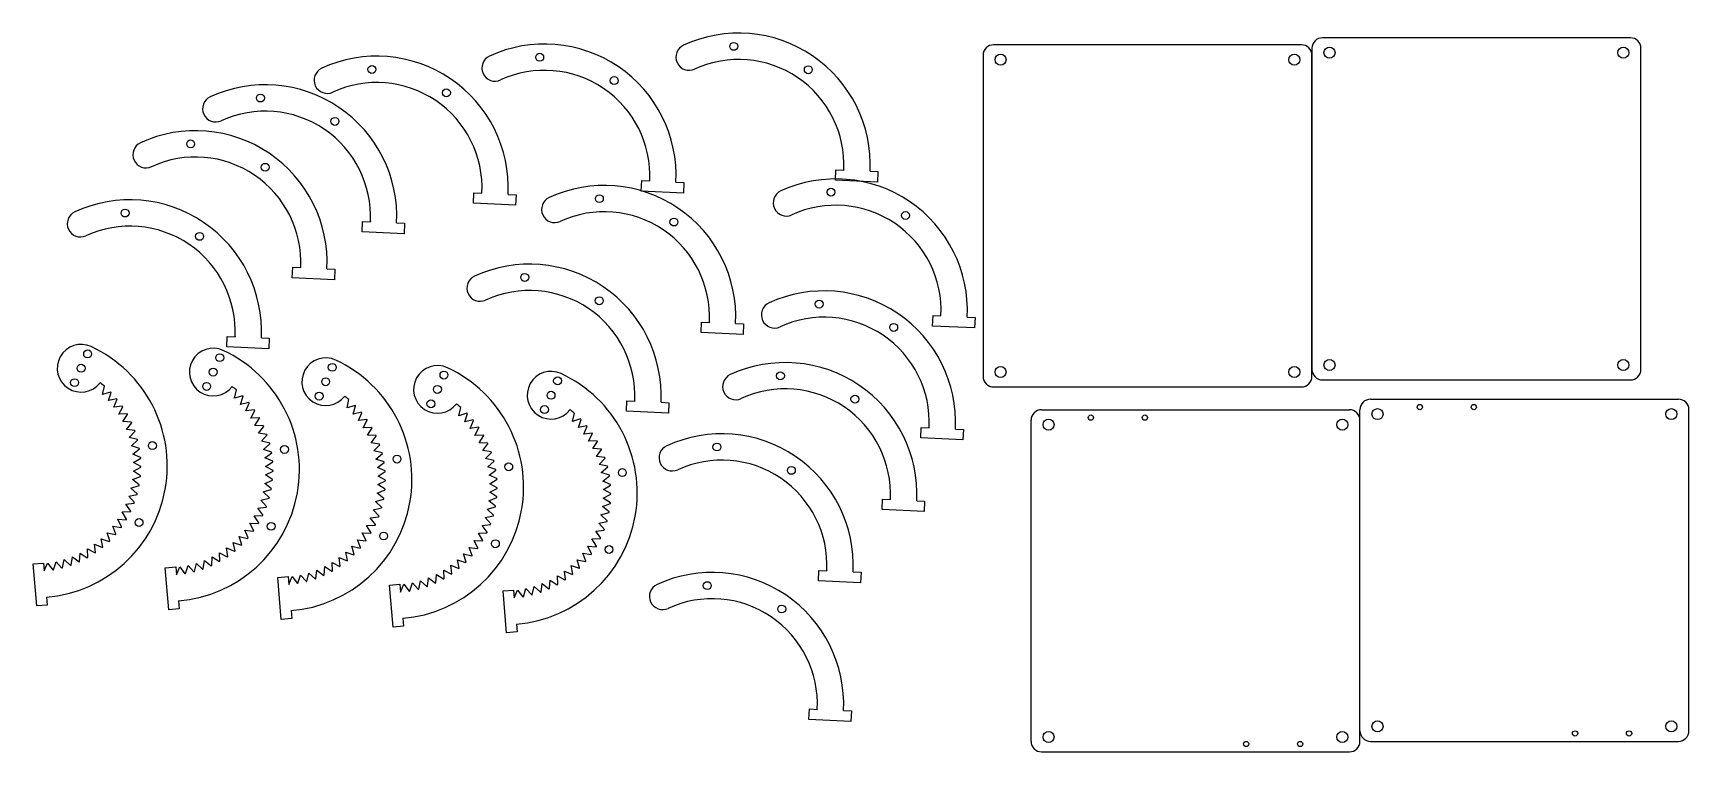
# Model space of a CAD drawing. Header units: millimetres. Extents: x 30 to 659, y 9 to 283.
import ezdxf

# ---------------------------------------------------------------- set-up
doc = ezdxf.new("R2010")
doc.units = ezdxf.units.MM

msp = doc.modelspace()

# ---------------------------------------------------------------- linework, layer by layer
at = {"color": 7, "linetype": 'Continuous', "lineweight": 25}
for p, q in [((512.12, 278.07), (395.12, 278.07)), ((637.12, 280.73), (520.12, 280.73)), ((391.12, 274.07), (391.12, 152.07)), ((516.12, 276.73), (516.12, 154.73)), ((516.12, 152.07), (516.12, 274.07)), ((641.12, 154.73), (641.12, 276.73)), ((335.01, 226.62), (335.19, 230.62)), ((350.99, 225.88), (335.01, 226.62)), ((335.19, 230.62), (338.19, 230.48)), ((338.19, 230.51), (338.19, 230.48)), ((348.18, 230.01), (351.18, 229.88)), ((351.18, 229.88), (350.99, 225.88)), ((197.49, 217.85), (197.67, 221.85)), ((197.67, 221.85), (200.67, 221.71)), ((200.67, 221.74), (200.67, 221.71)), ((210.66, 221.25), (213.65, 221.11)), ((213.65, 221.11), (213.47, 217.11)), ((261.25, 222.49), (261.44, 226.48)), ((277.24, 221.74), (261.25, 222.49)), ((261.44, 226.48), (264.44, 226.34)), ((264.44, 226.38), (264.44, 226.34)), ((274.43, 225.88), (277.42, 225.74)), ((277.42, 225.74), (277.24, 221.74)), ((213.47, 217.11), (197.49, 217.85)), ((155.11, 206.99), (155.3, 210.98)), ((155.3, 210.98), (158.29, 210.84)), ((158.29, 210.88), (158.29, 210.84)), ((168.28, 210.38), (171.28, 210.24)), ((171.28, 210.24), (171.09, 206.25)), ((171.09, 206.25), (155.11, 206.99)), ((128.61, 189.55), (128.8, 193.55)), ((144.6, 188.81), (128.61, 189.55)), ((128.8, 193.55), (131.79, 193.41)), ((131.8, 193.44), (131.79, 193.41)), ((141.78, 192.94), (144.78, 192.81)), ((144.78, 192.81), (144.6, 188.81)), ((283.94, 168.75), (284.12, 172.75)), ((284.12, 172.75), (287.12, 172.61)), ((287.12, 172.64), (287.12, 172.61)), ((297.11, 172.15), (300.1, 172.01)), ((300.1, 172.01), (299.92, 168.01)), ((371.95, 171.23), (372.13, 175.22)), ((387.93, 170.49), (371.95, 171.23)), ((372.13, 175.22), (375.13, 175.08)), ((375.13, 175.12), (375.13, 175.08)), ((385.12, 174.62), (388.11, 174.48)), ((388.11, 174.48), (387.93, 170.49)), ((103.69, 163.29), (103.87, 167.29)), ((103.87, 167.29), (106.87, 167.15)), ((106.87, 167.19), (106.87, 167.15)), ((116.86, 166.69), (119.85, 166.55)), ((119.85, 166.55), (119.67, 162.55)), ((299.92, 168.01), (283.94, 168.75)), ((119.67, 162.55), (103.69, 163.29)), ((56.47, 145.21), (57.21, 148.37)), ((59.58, 146.15), (56.47, 145.21)), ((58.75, 142.89), (59.75, 145.98)), ((106.68, 143.76), (107.41, 146.92)), ((395.12, 148.07), (512.12, 148.07)), ((520.12, 150.73), (637.12, 150.73)), ((61.92, 143.57), (58.75, 142.89)), ((60.81, 140.39), (62.08, 143.38)), ((64.03, 140.79), (60.81, 140.39)), ((62.64, 137.72), (64.17, 140.58)), ((109.78, 144.71), (106.68, 143.76)), ((108.95, 141.45), (109.95, 144.53)), ((112.12, 142.12), (108.95, 141.45)), ((111.01, 138.95), (112.28, 141.93)), ((114.23, 139.34), (111.01, 138.95)), ((112.84, 136.27), (114.37, 139.14)), ((149.43, 140.09), (150.16, 143.25)), ((152.53, 141.03), (149.43, 140.09)), ((151.7, 137.77), (152.7, 140.86)), ((154.87, 138.45), (151.7, 137.77)), ((191.88, 137.16), (192.61, 140.32)), ((255.57, 138.85), (255.75, 142.84)), ((271.55, 138.11), (255.57, 138.85)), ((255.75, 142.84), (258.75, 142.7)), ((258.75, 142.74), (258.75, 142.7)), ((268.74, 142.24), (271.74, 142.1)), ((271.74, 142.1), (271.55, 138.11)), ((413.36, 139.43), (530.36, 139.43)), ((534.36, 17.43), (534.36, 139.43)), ((538.36, 143.43), (655.36, 143.43)), ((659.36, 17.43), (659.36, 139.43)), ((65.88, 137.83), (62.64, 137.72)), ((64.24, 134.9), (66, 137.62)), ((67.48, 134.73), (64.24, 134.9)), ((65.58, 131.95), (67.58, 134.5)), ((116.08, 136.39), (112.84, 136.27)), ((114.44, 133.45), (116.21, 136.17)), ((117.68, 133.28), (114.44, 133.45)), ((115.78, 130.5), (117.78, 133.06)), ((153.76, 135.27), (155.03, 138.26)), ((156.98, 135.67), (153.76, 135.27)), ((155.6, 132.6), (157.12, 135.46)), ((158.84, 132.71), (155.6, 132.6)), ((157.19, 129.78), (158.96, 132.5)), ((194.98, 138.11), (191.88, 137.16)), ((194.15, 134.85), (195.16, 137.93)), ((197.33, 135.52), (194.15, 134.85)), ((196.21, 132.35), (197.48, 135.33)), ((199.43, 132.74), (196.21, 132.35)), ((198.05, 129.67), (199.57, 132.54)), ((235.07, 134.97), (235.8, 138.13)), ((238.17, 135.91), (235.07, 134.97)), ((237.34, 132.65), (238.34, 135.74)), ((240.51, 133.33), (237.34, 132.65)), ((239.4, 130.15), (240.67, 133.14)), ((367.47, 128.7), (367.66, 132.69)), ((367.66, 132.69), (370.65, 132.55)), ((370.65, 132.59), (370.65, 132.55)), ((409.36, 13.43), (409.36, 135.43)), ((534.36, 13.43), (534.36, 135.43)), ((68.79, 131.49), (65.58, 131.95)), ((66.66, 128.89), (68.87, 131.26)), ((69.82, 128.16), (66.66, 128.89)), ((67.47, 125.75), (69.88, 127.92)), ((118.99, 130.05), (115.78, 130.5)), ((116.86, 127.45), (119.07, 129.82)), ((120.02, 126.71), (116.86, 127.45)), ((117.67, 124.31), (120.08, 126.48)), ((160.43, 129.61), (157.19, 129.78)), ((158.53, 126.83), (160.53, 129.38)), ((161.75, 126.37), (158.53, 126.83)), ((159.61, 123.77), (161.83, 126.14)), ((201.29, 129.79), (198.05, 129.67)), ((199.64, 126.85), (201.41, 129.57)), ((202.88, 126.68), (199.64, 126.85)), ((200.99, 123.9), (202.98, 126.46)), ((242.62, 130.55), (239.4, 130.15)), ((241.23, 127.48), (242.76, 130.34)), ((244.47, 127.59), (241.23, 127.48)), ((242.83, 124.66), (244.6, 127.38)), ((383.45, 127.96), (367.47, 128.7)), ((380.64, 132.09), (383.64, 131.95)), ((383.64, 131.95), (383.45, 127.96)), ((70.56, 124.75), (67.47, 125.75)), ((68, 122.55), (70.6, 124.51)), ((70.99, 121.29), (68, 122.55)), ((68.26, 119.32), (71.01, 121.04)), ((120.76, 123.3), (117.67, 124.31)), ((118.2, 121.11), (120.8, 123.06)), ((121.19, 119.84), (118.2, 121.11)), ((118.46, 117.88), (121.21, 119.6)), ((162.78, 123.04), (159.61, 123.77)), ((160.42, 120.63), (162.84, 122.8)), ((163.51, 119.63), (160.42, 120.63)), ((204.2, 123.45), (200.99, 123.9)), ((202.07, 120.84), (204.28, 123.22)), ((205.23, 120.11), (202.07, 120.84)), ((202.88, 117.71), (205.29, 119.88)), ((246.07, 124.49), (242.83, 124.66)), ((244.17, 121.71), (246.17, 124.26)), ((247.38, 121.25), (244.17, 121.71)), ((245.25, 118.65), (247.46, 121.02)), ((67.91, 112.85), (70.92, 114.07)), ((68.23, 116.08), (71.12, 117.55)), ((70.95, 114.31), (68.23, 116.08)), ((71.12, 117.8), (68.26, 119.32)), ((118.43, 114.64), (121.32, 116.11)), ((121.15, 112.87), (118.43, 114.64)), ((121.32, 116.35), (118.46, 117.88)), ((160.96, 117.43), (163.55, 119.39)), ((163.94, 116.17), (160.96, 117.43)), ((161.21, 114.2), (163.96, 115.92)), ((164.08, 112.68), (161.21, 114.2)), ((205.96, 116.7), (202.88, 117.71)), ((203.41, 114.51), (206, 116.46)), ((206.4, 113.24), (203.41, 114.51)), ((248.41, 117.92), (245.25, 118.65)), ((246.06, 115.51), (248.47, 117.68)), ((249.15, 114.51), (246.06, 115.51)), ((246.59, 112.31), (249.19, 114.27)), ((66.45, 106.54), (69.63, 107.22)), ((67.32, 109.67), (70.43, 110.62)), ((69.69, 107.45), (67.32, 109.67)), ((70.47, 110.86), (67.91, 112.85)), ((117.52, 108.22), (120.63, 109.17)), ((119.9, 106.01), (117.52, 108.22)), ((118.12, 111.41), (121.12, 112.62)), ((120.67, 109.41), (118.12, 111.41)), ((160.87, 107.74), (163.88, 108.95)), ((163.43, 105.74), (160.87, 107.74)), ((161.18, 110.96), (164.07, 112.43)), ((163.9, 109.19), (161.18, 110.96)), ((203.63, 108.04), (206.53, 109.51)), ((206.35, 106.27), (203.63, 108.04)), ((203.66, 111.28), (206.42, 113)), ((206.53, 109.75), (203.66, 111.28)), ((249.58, 111.05), (246.59, 112.31)), ((246.82, 105.84), (249.71, 107.31)), ((246.85, 109.08), (249.6, 110.8)), ((249.71, 107.56), (246.85, 109.08)), ((63.92, 100.58), (67.16, 100.7)), ((65.32, 103.51), (68.54, 103.9)), ((67.27, 100.92), (65.32, 103.51)), ((68.62, 104.13), (66.45, 106.54)), ((115.52, 102.06), (118.74, 102.46)), ((117.47, 99.47), (115.52, 102.06)), ((116.66, 105.1), (119.83, 105.77)), ((118.83, 102.69), (116.66, 105.1)), ((159.41, 101.42), (162.58, 102.1)), ((161.58, 99.01), (159.41, 101.42)), ((160.28, 104.55), (163.38, 105.5)), ((162.65, 102.33), (160.28, 104.55)), ((202.73, 101.62), (205.83, 102.57)), ((205.1, 99.41), (202.73, 101.62)), ((203.32, 104.81), (206.33, 106.02)), ((205.88, 102.81), (203.32, 104.81)), ((246.51, 102.62), (249.51, 103.83)), ((249.06, 100.62), (246.51, 102.62)), ((249.54, 104.07), (246.82, 105.84)), ((352.74, 101.46), (352.92, 105.46)), ((368.72, 100.72), (352.74, 101.46)), ((352.92, 105.46), (355.92, 105.32)), ((355.92, 105.35), (355.92, 105.32)), ((365.91, 104.85), (368.91, 104.72)), ((368.91, 104.72), (368.72, 100.72)), ((61.61, 92.14), (60.39, 95.15)), ((60.39, 95.15), (63.6, 94.7)), ((63.75, 94.9), (62.27, 97.79)), ((62.27, 97.79), (65.51, 97.62)), ((65.64, 97.83), (63.92, 100.58)), ((113.95, 93.46), (112.48, 96.35)), ((112.48, 96.35), (115.72, 96.18)), ((114.12, 99.14), (117.37, 99.25)), ((115.84, 96.39), (114.12, 99.14)), ((156.88, 95.46), (160.12, 95.58)), ((158.59, 92.71), (156.88, 95.46)), ((158.27, 98.39), (161.49, 98.78)), ((160.22, 95.8), (158.27, 98.39)), ((200.73, 95.46), (203.95, 95.86)), ((202.68, 92.87), (200.73, 95.46)), ((201.86, 98.5), (205.04, 99.17)), ((204.03, 96.09), (201.86, 98.5)), ((245.05, 96.3), (248.22, 96.98)), ((247.22, 93.89), (245.05, 96.3)), ((245.91, 99.43), (249.02, 100.38)), ((248.29, 97.21), (245.91, 99.43)), ((53.86, 85.14), (53.47, 88.36)), ((53.47, 88.36), (56.46, 87.09)), ((56.65, 87.24), (55.97, 90.42)), ((55.97, 90.42), (59.06, 89.41)), ((59.23, 89.59), (58.29, 92.69)), ((58.29, 92.69), (61.45, 91.96)), ((106.85, 85.8), (106.17, 88.97)), ((106.17, 88.97), (109.26, 87.97)), ((109.43, 88.14), (108.49, 91.25)), ((108.49, 91.25), (111.65, 90.51)), ((111.81, 90.7), (110.59, 93.71)), ((110.59, 93.71), (113.81, 93.26)), ((154.56, 87.02), (153.35, 90.03)), ((153.35, 90.03), (156.56, 89.58)), ((156.7, 89.78), (155.23, 92.67)), ((155.23, 92.67), (158.47, 92.5)), ((199.15, 86.85), (197.68, 89.75)), ((197.68, 89.75), (200.92, 89.57)), ((199.33, 92.54), (202.57, 92.65)), ((201.05, 89.79), (199.33, 92.54)), ((242.51, 90.34), (245.76, 90.46)), ((244.23, 87.59), (242.51, 90.34)), ((243.91, 93.27), (247.13, 93.66)), ((245.86, 90.68), (243.91, 93.27)), ((41.24, 79.34), (41.97, 82.5)), ((41.97, 82.5), (44.34, 80.29)), ((44.57, 80.37), (45.03, 83.58)), ((45.03, 83.58), (47.58, 81.59)), ((47.8, 81.69), (47.98, 84.93)), ((47.98, 84.93), (50.7, 83.16)), ((50.91, 83.28), (50.8, 86.52)), ((50.8, 86.52), (53.66, 85)), ((94.77, 78.93), (95.23, 82.14)), ((95.23, 82.14), (97.78, 80.14)), ((98.01, 80.24), (98.18, 83.48)), ((98.18, 83.48), (100.9, 81.72)), ((101.11, 81.84), (101, 85.08)), ((101, 85.08), (103.86, 83.55)), ((104.07, 83.69), (103.67, 86.91)), ((103.67, 86.91), (106.66, 85.64)), ((146.82, 80.02), (146.43, 83.24)), ((146.43, 83.24), (149.41, 81.97)), ((149.6, 82.12), (148.93, 85.3)), ((148.93, 85.3), (152.01, 84.29)), ((152.19, 84.47), (151.24, 87.57)), ((151.24, 87.57), (154.4, 86.84)), ((192.05, 79.2), (191.38, 82.37)), ((191.38, 82.37), (194.46, 81.37)), ((194.64, 81.54), (193.69, 84.64)), ((193.69, 84.64), (196.85, 83.91)), ((197.01, 84.1), (195.8, 87.11)), ((195.8, 87.11), (199.01, 86.65)), ((237.82, 79.35), (236.88, 82.45)), ((236.88, 82.45), (240.04, 81.72)), ((240.2, 81.9), (238.98, 84.91)), ((238.98, 84.91), (242.2, 84.46)), ((242.34, 84.66), (240.87, 87.55)), ((240.87, 87.55), (244.11, 87.38)), ((30.12, 80.82), (34.11, 81.16)), ((31.49, 64.88), (30.12, 80.82)), ((34.11, 81.16), (34.36, 78.17)), ((34.36, 78.17), (35.63, 81.16)), ((35.63, 81.16), (37.58, 78.57)), ((37.83, 78.61), (38.83, 81.69)), ((38.83, 81.69), (41, 79.28)), ((80.32, 79.38), (84.31, 79.72)), ((81.69, 63.44), (80.32, 79.38)), ((84.31, 79.72), (84.57, 76.73)), ((84.57, 76.73), (85.83, 79.72)), ((85.83, 79.72), (87.79, 77.12)), ((88.03, 77.16), (89.03, 80.25)), ((89.03, 80.25), (91.2, 77.84)), ((91.44, 77.9), (92.17, 81.06)), ((92.17, 81.06), (94.54, 78.85)), ((123.08, 75.7), (127.06, 76.04)), ((124.45, 59.76), (123.08, 75.7)), ((127.06, 76.04), (127.32, 73.05)), ((127.32, 73.05), (128.59, 76.04)), ((128.59, 76.04), (130.54, 73.45)), ((130.78, 73.49), (131.79, 76.57)), ((131.79, 76.57), (133.96, 74.16)), ((134.19, 74.22), (134.92, 77.38)), ((134.92, 77.38), (137.3, 75.17)), ((137.53, 75.25), (137.98, 78.46)), ((137.98, 78.46), (140.54, 76.47)), ((140.76, 76.57), (140.93, 79.81)), ((140.93, 79.81), (143.65, 78.04)), ((143.86, 78.16), (143.75, 81.4)), ((143.75, 81.4), (146.62, 79.88)), ((179.98, 72.33), (180.43, 75.54)), ((180.43, 75.54), (182.99, 73.54)), ((183.21, 73.64), (183.38, 76.88)), ((183.38, 76.88), (186.1, 75.11)), ((186.32, 75.23), (186.2, 78.48)), ((186.2, 78.48), (189.07, 76.95)), ((189.27, 77.09), (188.88, 80.31)), ((188.88, 80.31), (191.86, 79.04)), ((229.5, 73.04), (229.39, 76.28)), ((229.39, 76.28), (232.25, 74.76)), ((232.45, 74.9), (232.06, 78.12)), ((232.06, 78.12), (235.05, 76.85)), ((235.24, 77), (234.56, 80.18)), ((234.56, 80.18), (237.65, 79.17)), ((328.58, 74.4), (328.77, 78.39)), ((328.77, 78.39), (331.77, 78.25)), ((331.77, 78.29), (331.77, 78.25)), ((341.76, 77.79), (344.75, 77.65)), ((344.75, 77.65), (344.57, 73.66)), ((165.53, 72.78), (169.51, 73.12)), ((166.9, 56.83), (165.53, 72.78)), ((169.51, 73.12), (169.77, 70.13)), ((169.77, 70.13), (171.04, 73.11)), ((171.04, 73.11), (172.99, 70.52)), ((173.23, 70.56), (174.24, 73.65)), ((174.24, 73.65), (176.41, 71.24)), ((176.65, 71.3), (177.38, 74.46)), ((177.38, 74.46), (179.75, 72.24)), ((208.71, 70.58), (212.7, 70.92)), ((210.08, 54.64), (208.71, 70.58)), ((212.7, 70.92), (212.96, 67.93)), ((212.96, 67.93), (214.22, 70.92)), ((214.22, 70.92), (216.18, 68.33)), ((216.42, 68.37), (217.42, 71.45)), ((217.42, 71.45), (219.59, 69.04)), ((219.83, 69.1), (220.56, 72.26)), ((220.56, 72.26), (222.93, 70.05)), ((223.16, 70.13), (223.62, 73.34)), ((223.62, 73.34), (226.17, 71.35)), ((226.4, 71.45), (226.57, 74.69)), ((226.57, 74.69), (229.29, 72.92)), ((344.57, 73.66), (328.58, 74.4)), ((35.48, 65.22), (31.49, 64.88)), ((35.22, 68.21), (35.48, 65.22)), ((85.68, 63.78), (81.69, 63.44)), ((85.42, 66.77), (85.68, 63.78)), ((128.17, 63.09), (128.43, 60.1)), ((128.43, 60.1), (124.45, 59.76)), ((170.88, 57.18), (166.9, 56.83)), ((170.63, 60.17), (170.88, 57.18)), ((213.81, 57.97), (214.07, 54.98)), ((214.07, 54.98), (210.08, 54.64)), ((324.92, 21.73), (325.11, 25.73)), ((325.11, 25.73), (328.11, 25.59)), ((328.11, 25.63), (328.11, 25.59)), ((340.91, 20.99), (324.92, 21.73)), ((338.1, 25.13), (341.09, 24.99)), ((341.09, 24.99), (340.91, 20.99)), ((538.36, 13.43), (655.36, 13.43)), ((413.36, 9.43), (530.36, 9.43))]:
    msp.add_line(p, q, dxfattribs=at)
for centre, radius in [((296.39, 277.47), 1.5), ((522.78, 275.05), 2.1), ((634.45, 275.05), 2.1), ((222.64, 273.34), 1.5), ((397.78, 272.4), 2.1), ((509.45, 272.4), 2.1), ((158.87, 268.7), 1.5), ((250.95, 264.47), 1.5), ((324.71, 268.6), 1.5), ((116.5, 257.84), 1.5), ((187.18, 259.83), 1.5), ((144.81, 248.97), 1.5), ((90, 240.4), 1.5), ((118.31, 231.53), 1.5), ((245.32, 219.6), 1.5), ((333.33, 222.08), 1.5), ((65.07, 214.15), 1.5), ((361.64, 213.21), 1.5), ((273.63, 210.73), 1.5), ((93.38, 205.28), 1.5), ((216.95, 189.7), 1.5), ((245.27, 180.83), 1.5), ((328.85, 179.55), 1.5), ((357.17, 170.68), 1.5), ((50.84, 160.64), 1.5), ((101.04, 159.19), 1.5), ((522.78, 156.4), 2.1), ((634.45, 156.4), 2.1), ((45.88, 149.71), 1.5), ((48.36, 155.17), 1.5), ((98.56, 153.73), 1.5), ((141.31, 150.05), 1.5), ((143.8, 155.52), 1.5), ((186.25, 152.59), 1.5), ((229.43, 150.4), 1.5), ((314.12, 152.31), 1.5), ((397.78, 153.75), 2.1), ((509.45, 153.75), 2.1), ((96.08, 148.27), 1.5), ((138.83, 144.59), 1.5), ((183.77, 147.13), 1.5), ((226.95, 144.93), 1.5), ((342.44, 143.44), 1.5), ((181.29, 141.66), 1.5), ((224.47, 139.47), 1.5), ((541.02, 137.75), 2.1), ((557.1, 140.43), 1), ((577.62, 140.43), 1), ((652.69, 137.75), 2.1), ((416.02, 133.75), 2.1), ((432.1, 136.43), 1), ((452.62, 136.43), 1), ((527.69, 133.75), 2.1), ((75.45, 125.79), 1.5), ((289.97, 125.25), 1.5), ((125.66, 124.35), 1.5), ((168.41, 120.67), 1.5), ((210.86, 117.74), 1.5), ((254.05, 115.55), 1.5), ((318.28, 116.38), 1.5), ((70.38, 96.56), 1.5), ((120.59, 95.11), 1.5), ((163.34, 91.44), 1.5), ((205.79, 88.51), 1.5), ((248.98, 86.32), 1.5), ((286.31, 72.59), 1.5), ((314.62, 63.72), 1.5), ((541.02, 19.1), 2.1), ((652.69, 19.1), 2.1), ((416.02, 15.1), 2.1), ((491.1, 12.43), 1), ((511.62, 12.43), 1), ((527.69, 15.1), 2.1), ((616.1, 16.43), 1), ((636.62, 16.43), 1)]:
    msp.add_circle(centre, radius, dxfattribs=at)
for centre, radius, start, end in [((224.49, 228.37), 50, 357.14445, 114.71907), ((279.43, 273.38), 5, 114.71907, 294.71907), ((298.24, 232.5), 50, 357.14445, 114.71907), ((395.12, 274.07), 4, 90, 180), ((512.12, 274.07), 4, 360, 90), ((520.12, 276.73), 4, 90, 180), ((637.12, 276.73), 4, 360, 90), ((160.72, 223.74), 50, 357.14445, 114.71907), ((205.67, 269.25), 5, 114.71907, 294.71907), ((298.24, 232.5), 40, 357.14445, 114.71907), ((141.9, 264.61), 5, 114.71907, 294.71907), ((224.49, 228.37), 40, 357.14445, 114.71907), ((99.53, 253.75), 5, 114.71907, 294.71907), ((118.34, 212.87), 50, 357.14445, 114.71907), ((160.72, 223.74), 40, 357.14445, 114.71907), ((118.34, 212.87), 40, 357.14445, 114.71907), ((91.85, 195.43), 50, 357.14445, 114.71907), ((73.03, 236.31), 5, 114.71907, 294.71907), ((91.85, 195.43), 40, 357.14445, 114.71907), ((335.18, 177.11), 50, 357.14445, 114.71907), ((247.17, 174.64), 50, 357.14445, 114.71907), ((316.36, 217.99), 5, 114.71907, 294.71907), ((48.1, 210.06), 5, 114.71907, 294.71907), ((66.92, 169.18), 50, 357.14445, 114.71907), ((228.35, 215.51), 5, 114.71907, 294.71907), ((247.17, 174.64), 40, 357.14445, 114.71907), ((335.18, 177.11), 40, 357.14445, 114.71907), ((66.92, 169.18), 40, 357.14445, 114.71907), ((199.98, 185.61), 5, 114.71907, 294.71907), ((218.8, 144.73), 50, 357.14445, 114.71907), ((218.8, 144.73), 40, 357.14445, 114.71907), ((330.7, 134.58), 50, 357.14445, 114.71907), ((311.89, 175.46), 5, 114.71907, 294.71907), ((330.7, 134.58), 40, 357.14445, 114.71907), ((48.36, 155.17), 9.06, 65.09652, 322.80119), ((31.12, 118.04), 50, 274.70152, 65.09652), ((81.32, 116.6), 50, 274.70152, 65.09652), ((98.56, 153.73), 9.06, 65.09652, 322.80119), ((124.08, 112.92), 50, 274.70152, 65.09652), ((141.31, 150.05), 9.06, 65.09652, 322.80119), ((315.97, 107.34), 50, 357.14445, 114.71907), ((166.53, 110), 50, 274.70152, 65.09652), ((183.77, 147.13), 9.06, 65.09652, 322.80119), ((209.71, 107.8), 50, 274.70152, 65.09652), ((226.95, 144.93), 9.06, 65.09652, 322.80119), ((297.15, 148.22), 5, 114.71907, 294.71907), ((395.12, 152.07), 4, 180, 270), ((512.12, 152.07), 4, 270, 360), ((520.12, 154.73), 4, 180, 270), ((637.12, 154.73), 4, 270, 360), ((31.12, 118.04), 40, 49.29921, 52.30725), ((31.12, 118.04), 40, 44.29921, 44.65041), ((81.32, 116.6), 40, 49.29921, 52.30725), ((315.97, 107.34), 40, 357.14445, 114.71907), ((31.12, 118.04), 40, 39.29921, 39.65041), ((31.12, 118.04), 40, 34.29921, 34.65041), ((81.32, 116.6), 40, 44.29921, 44.65041), ((81.32, 116.6), 40, 39.29921, 39.65041), ((81.32, 116.6), 40, 34.29921, 34.65041), ((124.08, 112.92), 40, 49.29921, 52.30725), ((124.08, 112.92), 40, 44.29921, 44.65041), ((124.08, 112.92), 40, 39.29921, 39.65041), ((166.53, 110), 40, 49.29921, 52.30725), ((209.71, 107.8), 40, 49.29921, 52.30725), ((413.36, 135.43), 4, 90, 180), ((530.36, 135.43), 4, 0, 90), ((538.36, 139.43), 4, 90, 180), ((655.36, 139.43), 4, 0, 90), ((31.12, 118.04), 40, 29.29921, 29.65041), ((31.12, 118.04), 40, 24.29921, 24.65041), ((81.32, 116.6), 40, 29.29921, 29.65041), ((81.32, 116.6), 40, 24.29921, 24.65041), ((124.08, 112.92), 40, 34.29921, 34.65041), ((124.08, 112.92), 40, 29.29921, 29.65041), ((166.53, 110), 40, 44.29921, 44.65041), ((166.53, 110), 40, 39.29921, 39.65041), ((166.53, 110), 40, 34.29921, 34.65041), ((209.71, 107.8), 40, 44.29921, 44.65041), ((209.71, 107.8), 40, 39.29921, 39.65041), ((31.12, 118.04), 40, 19.29921, 19.65041), ((31.12, 118.04), 40, 14.29921, 14.65041), ((81.32, 116.6), 40, 19.29921, 19.65041), ((81.32, 116.6), 40, 14.29921, 14.65041), ((124.08, 112.92), 40, 24.29921, 24.65041), ((124.08, 112.92), 40, 19.29921, 19.65041), ((166.53, 110), 40, 29.29921, 29.65041), ((166.53, 110), 40, 24.29921, 24.65041), ((209.71, 107.8), 40, 34.29921, 34.65041), ((209.71, 107.8), 40, 29.29921, 29.65041), ((291.82, 80.28), 50, 357.14445, 114.71907), ((31.12, 118.04), 40, 9.29921, 9.65041), ((31.12, 118.04), 40, 4.29921, 4.65041), ((81.32, 116.6), 40, 9.29921, 9.65041), ((81.32, 116.6), 40, 4.29921, 4.65041), ((124.08, 112.92), 40, 14.29921, 14.65041), ((124.08, 112.92), 40, 9.29921, 9.65041), ((166.53, 110), 40, 19.29921, 19.65041), ((166.53, 110), 40, 14.29921, 14.65041), ((209.71, 107.8), 40, 24.29921, 24.65041), ((209.71, 107.8), 40, 19.29921, 19.65041), ((273, 121.16), 5, 114.71907, 294.71907), ((291.82, 80.28), 40, 357.14445, 114.71907), ((31.12, 118.04), 40, 354.29921, 354.65041), ((31.12, 118.04), 40, 359.29921, 359.65041), ((81.32, 116.6), 40, 359.29921, 359.65041), ((124.08, 112.92), 40, 4.29921, 4.65041), ((166.53, 110), 40, 9.29921, 9.65041), ((209.71, 107.8), 40, 14.29921, 14.65041), ((209.71, 107.8), 40, 9.29921, 9.65041), ((31.12, 118.04), 40, 344.29921, 344.65041), ((31.12, 118.04), 40, 349.29921, 349.65041), ((81.32, 116.6), 40, 349.29921, 349.65041), ((81.32, 116.6), 40, 354.29921, 354.65041), ((124.08, 112.92), 40, 354.29921, 354.65041), ((124.08, 112.92), 40, 359.29921, 359.65041), ((166.53, 110), 40, 4.29921, 4.65041), ((166.53, 110), 40, 359.29921, 359.65041), ((209.71, 107.8), 40, 4.29921, 4.65041), ((209.71, 107.8), 40, 359.29921, 359.65041), ((31.12, 118.04), 40, 334.29921, 334.65041), ((31.12, 118.04), 40, 339.29921, 339.65041), ((81.32, 116.6), 40, 339.29921, 339.65041), ((81.32, 116.6), 40, 344.29921, 344.65041), ((124.08, 112.92), 40, 344.29921, 344.65041), ((124.08, 112.92), 40, 349.29921, 349.65041), ((166.53, 110), 40, 349.29921, 349.65041), ((166.53, 110), 40, 354.29921, 354.65041), ((209.71, 107.8), 40, 354.29921, 354.65041), ((31.12, 118.04), 40, 324.29921, 324.65041), ((31.12, 118.04), 40, 329.29921, 329.65041), ((81.32, 116.6), 40, 329.29921, 329.65041), ((81.32, 116.6), 40, 334.29921, 334.65041), ((124.08, 112.92), 40, 334.29921, 334.65041), ((124.08, 112.92), 40, 339.29921, 339.65041), ((166.53, 110), 40, 339.29921, 339.65041), ((166.53, 110), 40, 344.29921, 344.65041), ((209.71, 107.8), 40, 344.29921, 344.65041), ((209.71, 107.8), 40, 349.29921, 349.65041), ((31.12, 118.04), 40, 314.29921, 314.65041), ((31.12, 118.04), 40, 319.29921, 319.65041), ((81.32, 116.6), 40, 314.29921, 314.65041), ((81.32, 116.6), 40, 319.29921, 319.65041), ((81.32, 116.6), 40, 324.29921, 324.65041), ((124.08, 112.92), 40, 324.29921, 324.65041), ((124.08, 112.92), 40, 329.29921, 329.65041), ((166.53, 110), 40, 329.29921, 329.65041), ((166.53, 110), 40, 334.29921, 334.65041), ((209.71, 107.8), 40, 334.29921, 334.65041), ((209.71, 107.8), 40, 339.29921, 339.65041), ((31.12, 118.04), 40, 299.29921, 299.65041), ((31.12, 118.04), 40, 304.29921, 304.65041), ((31.12, 118.04), 40, 309.29921, 309.65041), ((81.32, 116.6), 40, 299.29921, 299.65041), ((81.32, 116.6), 40, 304.29921, 304.65041), ((81.32, 116.6), 40, 309.29921, 309.65041), ((124.08, 112.92), 40, 309.29921, 309.65041), ((124.08, 112.92), 40, 314.29921, 314.65041), ((124.08, 112.92), 40, 319.29921, 319.65041), ((166.53, 110), 40, 319.29921, 319.65041), ((166.53, 110), 40, 324.29921, 324.65041), ((209.71, 107.8), 40, 319.29921, 319.65041), ((209.71, 107.8), 40, 324.29921, 324.65041), ((209.71, 107.8), 40, 329.29921, 329.65041), ((31.12, 118.04), 40, 279.29921, 279.65041), ((31.12, 118.04), 40, 284.29921, 284.65041), ((31.12, 118.04), 40, 289.29921, 289.65041), ((31.12, 118.04), 40, 294.29921, 294.65041), ((81.32, 116.6), 40, 279.29921, 279.65041), ((81.32, 116.6), 40, 284.29921, 284.65041), ((81.32, 116.6), 40, 289.29921, 289.65041), ((81.32, 116.6), 40, 294.29921, 294.65041), ((124.08, 112.92), 40, 294.29921, 294.65041), ((124.08, 112.92), 40, 299.29921, 299.65041), ((124.08, 112.92), 40, 304.29921, 304.65041), ((166.53, 110), 40, 304.29921, 304.65041), ((166.53, 110), 40, 309.29921, 309.65041), ((166.53, 110), 40, 314.29921, 314.65041), ((209.71, 107.8), 40, 309.29921, 309.65041), ((209.71, 107.8), 40, 314.29921, 314.65041), ((288.16, 27.62), 50, 357.14445, 114.71907), ((124.08, 112.92), 40, 279.29921, 279.65041), ((124.08, 112.92), 40, 284.29921, 284.65041), ((124.08, 112.92), 40, 289.29921, 289.65041), ((166.53, 110), 40, 279.29921, 279.65041), ((166.53, 110), 40, 284.29921, 284.65041), ((166.53, 110), 40, 289.29921, 289.65041), ((166.53, 110), 40, 294.29921, 294.65041), ((166.53, 110), 40, 299.29921, 299.65041), ((209.71, 107.8), 40, 289.29921, 289.65041), ((209.71, 107.8), 40, 294.29921, 294.65041), ((209.71, 107.8), 40, 299.29921, 299.65041), ((209.71, 107.8), 40, 304.29921, 304.65041), ((269.34, 68.5), 5, 114.71907, 294.71907), ((209.71, 107.8), 40, 279.29921, 279.65041), ((209.71, 107.8), 40, 284.29921, 284.65041), ((288.16, 27.62), 40, 357.14445, 114.71907), ((413.36, 13.43), 4, 180, 270), ((530.36, 13.43), 4, 270, 0), ((538.36, 17.43), 4, 180, 270), ((655.36, 17.43), 4, 270, 0)]:
    msp.add_arc(centre, radius, start, end, dxfattribs=at)

doc.saveas('drawing.dxf')
